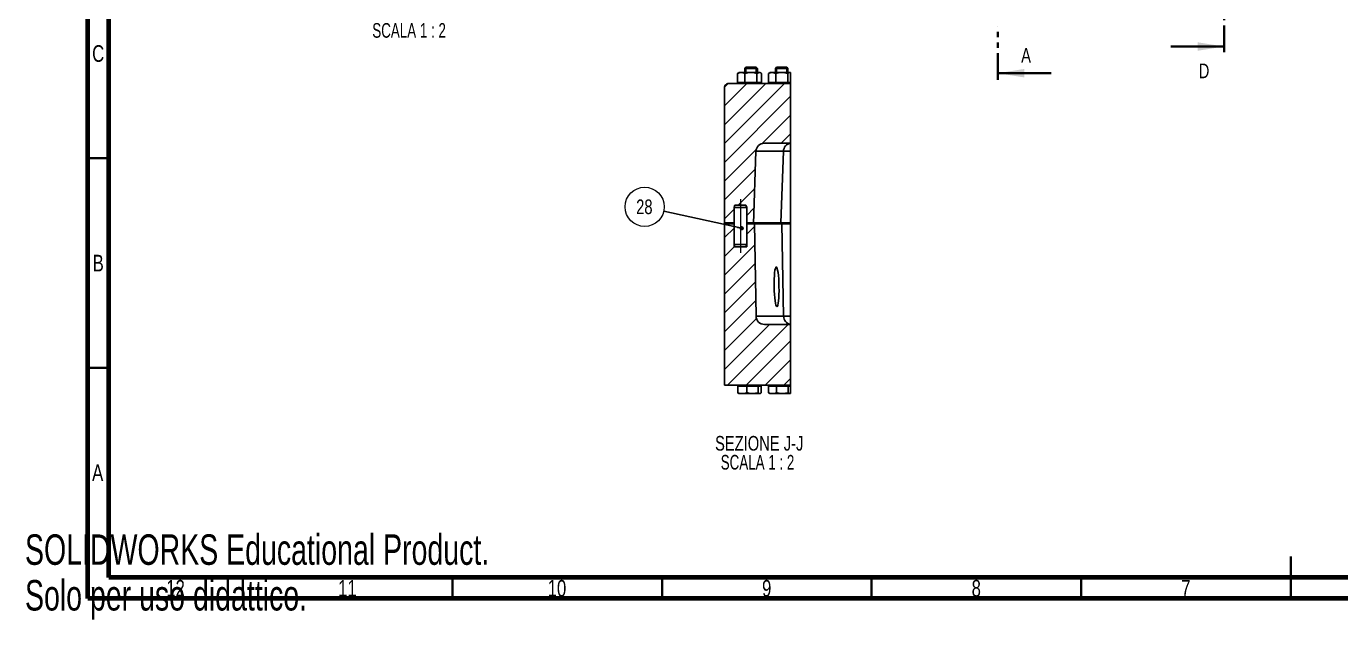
# Model space of a CAD drawing. Header units: millimetres. Extents: x 0 to 589, y 0 to 415.
# Drawn here: x 0.3 to 313.9, y -0.1 to 141.5 of the extents above; entities that cross this region are included whole.
import ezdxf

# ---------------------------------------------------------------- set-up
doc = ezdxf.new("R2010")
doc.units = ezdxf.units.MM
doc.linetypes.add('CENTERX2', pattern=[20.32, 12.7, -2.54, 2.54, -2.54])
doc.linetypes.add('PHANTOM', pattern=[12.7, 6.35, -1.27, 1.27, -1.27, 1.27, -1.27])
doc.styles.add('SLDTEXTSTYLE0', font='TXT', dxfattribs={"width": 0.75})
doc.styles.add('SLDTEXTSTYLE2', font='TXT', dxfattribs={"width": 0.681818})
doc.styles.add('SLDTEXTSTYLE3', font='TXT', dxfattribs={"width": 0.7})
doc.dimstyles.new('SLDDIMSTYLE0', dxfattribs={"dimtxt": 0.18, "dimasz": 1.016, "dimexe": 0, "dimexo": 0.0625, "dimgap": 0, "dimtad": 0, "dimtih": 1, "dimtoh": 1, "dimdec": 0, "dimrnd": 1e-09, "dimzin": 0, "dimdsep": 46, "dimtxsty": 'Standard', "dimblk1": 'DOT', "dimblk2": 'DOT', "dimsah": 1, "dimcen": 0.09, "dimadec": 0, "dimazin": 0, "dimtfac": 1.016, "dimtdec": 0, "dimtofl": 0, "dimtmove": 0, "dimatfit": 3, "dimldrblk": 'DOT', "dimfxl": 1, "dimfrac": 2, "dimtolj": 1, "dimtzin": 0, "dimarcsym": 0})

# ---------------------------------------------------------------- blocks, each defined once
blk = doc.blocks.new('SW_NOTE_0_2')
at = {"color": 0, "linetype": 'Continuous', "lineweight": 0, "char_height": 3.5, "attachment_point": 2}
for s, insert, style in [('SEZIONE A-A', (13.67, 4.51), 'SLDTEXTSTYLE0'), ('SCALA 1 : 2', (13.49, -0.01), 'SLDTEXTSTYLE2')]:
    blk.add_mtext(s, dxfattribs=dict(at, insert=insert, style=style))
blk = doc.blocks.new('SW_NOTE_0_3')
at = {"color": 0, "linetype": 'Continuous', "lineweight": 0}
blk.add_circle((-4.57, 1.01), 4.68, dxfattribs=at)
at = {"color": 0, "linetype": 'Continuous', "lineweight": 0, "insert": (-4.64, 2.77), "char_height": 3.5, "attachment_point": 2, "style": 'SLDTEXTSTYLE0'}
blk.add_mtext('28', dxfattribs=at)
blk = doc.blocks.new('_Dot')
at = {"color": 0, "linetype": 'ByBlock', "lineweight": -2}
blk.add_line((-0.5, 0), (-1, 0), dxfattribs=at)
at = {"color": 0, "linetype": 'ByBlock', "const_width": 0.5}
blk.add_lwpolyline([(-0.25, 0, 1), (0.25, 0, 1)], format="xyb", close=True, dxfattribs=at)
blk = doc.blocks.new('SW_HATCH_2')
at = {"color": 0, "linetype": 'Continuous', "lineweight": 18}
for p, q in [((-1.43, 70.41), (-15.76, 56.08)), ((-5.92, 70.41), (-15.76, 60.57)), ((-10.41, 70.41), (-15.76, 65.06)), ((-14.92, 70.4), (-15.75, 69.56)), ((0, 67.35), (-15.76, 51.59)), ((0, 62.86), (-6.77, 56.09)), ((0, 58.37), (-2.21, 56.16)), ((-8.21, 54.65), (-15.76, 47.1)), ((-8.42, 49.95), (-15.76, 42.61)), ((-8.59, 45.29), (-12.47, 41.41)), ((-13.48, 40.4), (-15.76, 38.12)), ((-8.75, 40.64), (-10.48, 38.91)), ((-13.48, 35.91), (-15.76, 33.63)), ((-8.62, 36.28), (-10.48, 34.42)), ((-8.54, 31.87), (-15.76, 24.65)), ((-13.48, 31.42), (-15.76, 29.14)), ((-8.46, 27.46), (-15.76, 20.16)), ((-8.38, 23.05), (-15.76, 15.67)), ((-8.31, 18.63), (-15.76, 11.18)), ((-8.15, 14.3), (-15.76, 6.69)), ((-5.05, 12.91), (-15.76, 2.2)), ((-0.56, 12.91), (-15.06, -1.59)), ((0, 8.98), (-10.57, -1.59)), ((0, 4.49), (-6.08, -1.59)), ((0, 0), (-1.59, -1.59))]:
    blk.add_line(p, q, dxfattribs=at)
blk = doc.blocks.new('SW_NOTE_0_60')
at = {"color": 0, "linetype": 'Continuous', "lineweight": 0, "char_height": 3.5, "attachment_point": 2}
for s, insert, style in [('SEZIONE J-J', (12.69, 4.51), 'SLDTEXTSTYLE0'), ('SCALA 1 : 2', (12.29, -0.01), 'SLDTEXTSTYLE2')]:
    blk.add_mtext(s, dxfattribs=dict(at, insert=insert, style=style))

msp = doc.modelspace()

# ---------------------------------------------------------------- linework, layer by layer
at = {"color": 7, "linetype": 'Continuous', "lineweight": 70}
for p, q in [((15, 5), (15, 415)), ((20, 10), (20, 410)), ((584, 10), (20, 10)), ((589, 5), (15, 5))]:
    msp.add_line(p, q, dxfattribs=at)
at = {"color": 7, "linetype": 'PHANTOM', "lineweight": 35}
for p, q in [((286.1, 281.36), (286.1, 134.66)), ((232.1, 128.71), (232.1, 141.42))]:
    msp.add_line(p, q, dxfattribs=at)
at = {"color": 7, "linetype": 'Continuous', "lineweight": 35}
for p, q in [((273.4, 136.66), (286.1, 136.66)), ((244.8, 130.3), (232.1, 130.3)), ((20, 110), (15, 110)), ((20, 60), (15, 60)), ((302, 5), (302, 15)), ((52, 10), (52, 5)), ((102, 10), (102, 5)), ((152, 10), (152, 5)), ((202, 10), (202, 5)), ((252, 10), (252, 5)), ((302, 10), (302, 5))]:
    msp.add_line(p, q, dxfattribs=at)
at = {"color": 7, "linetype": 'Continuous', "lineweight": 25}
for p, q in [((170.02, 128.1), (170.02, 130.23)), ((170.38, 130.45), (170.17, 130.33)), ((170.89, 130.45), (170.38, 130.45)), ((173.2, 130.45), (170.89, 130.45)), ((172.01, 131.71), (171.73, 131.43)), ((171.77, 128.1), (171.77, 130.23)), ((174.17, 131.71), (172.01, 131.71)), ((175.19, 130.45), (173.2, 130.45)), ((174.45, 131.71), (174.17, 131.71)), ((174.73, 131.43), (174.45, 131.71)), ((174.63, 128.1), (174.63, 130.23)), ((175.19, 130.45), (175.38, 130.45)), ((175.58, 130.33), (175.38, 130.45)), ((175.74, 128.1), (175.74, 130.23)), ((177.52, 130.31), (177.36, 130.23)), ((177.36, 128.1), (177.36, 130.23)), ((177.72, 130.45), (177.51, 130.33)), ((177.72, 130.45), (178.23, 130.45)), ((180.54, 130.45), (178.23, 130.45)), ((179.3, 131.71), (179.02, 131.43)), ((179.11, 128.1), (179.11, 130.23)), ((181.46, 131.71), (179.3, 131.71)), ((182.53, 130.45), (180.54, 130.45)), ((181.75, 131.71), (181.46, 131.71)), ((182.02, 131.43), (181.75, 131.71)), ((181.97, 128.1), (181.97, 130.23)), ((182.66, 130.44), (182.53, 130.45)), ((182.66, 130.45), (182.53, 130.45)), ((182.66, 128.1), (182.66, 130.44)), ((166.9, 126.85), (166.9, 94.35)), ((182.66, 127.85), (167.91, 127.85)), ((170.02, 128.1), (170.89, 128.1)), ((170.38, 128.1), (170.38, 127.85)), ((170.89, 128.1), (171.77, 128.1)), ((171.77, 128.1), (173.2, 128.1)), ((173.2, 128.1), (174.63, 128.1)), ((175.19, 128.1), (174.63, 128.1)), ((175.74, 128.1), (175.19, 128.1)), ((175.38, 127.85), (175.38, 128.1)), ((177.36, 128.1), (178.23, 128.1)), ((177.72, 128.1), (177.72, 127.85)), ((178.23, 128.1), (179.11, 128.1)), ((179.11, 128.1), (180.54, 128.1)), ((180.54, 128.1), (181.97, 128.1)), ((181.97, 128.1), (182.53, 128.1)), ((182.53, 128.1), (182.66, 128.1)), ((182.66, 128.1), (182.66, 127.85)), ((182.66, 113.6), (182.66, 127.85)), ((182.66, 113.6), (176.4, 113.6)), ((182.66, 113.6), (182.66, 113.58)), ((173.78, 94.35), (174.39, 111.67)), ((180.94, 111.67), (174.39, 111.67)), ((182.66, 111.67), (180.94, 111.67)), ((169.34, 98.85), (169.18, 98.25)), ((169.18, 98.25), (169.18, 89.45)), ((172.18, 98.25), (169.18, 98.25)), ((172.02, 98.85), (169.34, 98.85)), ((172.18, 98.25), (172.02, 98.85)), ((172.18, 89.45), (172.18, 98.25)), ((166.9, 94.6), (166.9, 94.35)), ((166.9, 94.6), (169.18, 94.6)), ((169.18, 94.35), (166.9, 94.35)), ((166.9, 94.35), (166.9, 55.85)), ((169.18, 94.35), (169.18, 94.6)), ((169.18, 88.85), (169.18, 94.35)), ((172.18, 94.6), (172.18, 94.35)), ((172.18, 94.6), (174.46, 94.6)), ((174.46, 94.35), (172.18, 94.35)), ((172.18, 94.35), (173.78, 94.35)), ((172.18, 94.35), (172.18, 88.85)), ((172.18, 94.35), (174.04, 94.35)), ((174.42, 72.31), (174.04, 94.35)), ((181, 94.6), (174.46, 94.6)), ((174.46, 94.35), (174.46, 94.6)), ((181, 94.35), (174.46, 94.35)), ((180.97, 72.31), (180.59, 94.35)), ((181, 94.35), (181, 94.6)), ((181, 94.6), (182.66, 94.6)), ((182.66, 94.35), (181, 94.35)), ((182.66, 94.6), (182.66, 94.35)), ((169.18, 89.45), (169.34, 88.85)), ((172.18, 89.45), (169.18, 89.45)), ((169.18, 88.85), (169.34, 88.85)), ((172.02, 88.85), (169.34, 88.85)), ((172.02, 88.85), (172.18, 89.45)), ((172.02, 88.85), (172.18, 88.85)), ((174.42, 72.31), (180.97, 72.31)), ((180.97, 72.31), (182.66, 72.31)), ((176.44, 70.35), (182.66, 70.35)), ((182.66, 70.37), (182.66, 70.35)), ((182.66, 55.85), (182.66, 70.35)), ((166.9, 55.85), (182.66, 55.85)), ((170.11, 55.6), (170.11, 54.07)), ((170.11, 55.6), (171.15, 55.6)), ((170.3, 53.89), (170.38, 53.85)), ((170.38, 55.85), (170.38, 55.6)), ((170.38, 53.85), (171.15, 53.85)), ((171.15, 55.6), (172.19, 55.6)), ((173.57, 53.85), (171.15, 53.85)), ((172.19, 55.6), (172.19, 54.07)), ((172.19, 55.6), (173.57, 55.6)), ((173.57, 55.6), (174.96, 55.6)), ((173.57, 53.85), (175.31, 53.85)), ((174.96, 55.6), (174.96, 54.07)), ((174.96, 55.6), (175.31, 55.6)), ((175.31, 55.6), (175.65, 55.6)), ((175.31, 53.85), (175.38, 53.85)), ((175.38, 55.6), (175.38, 55.85)), ((175.38, 53.85), (175.46, 53.89)), ((175.65, 55.6), (175.65, 54.07)), ((177.38, 55.6), (177.38, 54.07)), ((177.38, 55.6), (178.33, 55.6)), ((177.38, 54.07), (177.57, 53.94)), ((177.57, 53.93), (177.72, 53.85)), ((177.72, 55.85), (177.72, 55.6)), ((177.72, 53.85), (178.33, 53.85)), ((178.33, 55.6), (179.28, 55.6)), ((180.7, 53.85), (178.33, 53.85)), ((179.28, 55.6), (179.28, 54.07)), ((179.28, 55.6), (180.7, 55.6)), ((180.7, 55.6), (182.11, 55.6)), ((180.7, 53.85), (182.58, 53.85)), ((182.11, 55.6), (182.11, 54.07)), ((182.11, 55.6), (182.58, 55.6)), ((182.58, 55.6), (182.66, 55.6)), ((182.66, 53.86), (182.58, 53.85)), ((182.58, 53.85), (182.66, 53.85)), ((182.66, 55.6), (182.66, 55.85)), ((182.66, 55.6), (182.66, 53.86)), ((182.66, 53.85), (182.66, 53.86))]:
    msp.add_line(p, q, dxfattribs=at)
for p, q in [((174.73, 131.43), (171.73, 131.43)), ((171.73, 131.43), (171.73, 130.45)), ((172.01, 131.71), (172.01, 130.45)), ((174.45, 131.71), (174.45, 130.45)), ((174.73, 131.43), (174.73, 130.45)), ((182.02, 131.43), (179.02, 131.43)), ((179.02, 131.43), (179.02, 130.45)), ((179.3, 131.71), (179.3, 130.45)), ((181.75, 131.71), (181.75, 130.45)), ((182.02, 131.43), (182.02, 130.45))]:
    msp.add_line(p, q)
at = {"color": 8, "linetype": 'Continuous', "lineweight": 25}
msp.add_line((180.35, 94.6), (180.94, 111.67), dxfattribs=at)
at = {"color": 7, "linetype": 'CENTERX2', "lineweight": 18, "ltscale": 2.5}
msp.add_line((170.68, 100.25), (170.68, 87.45), dxfattribs=at)
at = {"color": 7, "linetype": 'Continuous', "lineweight": 25}
for centre, radius, start, end in [((182.93, 111.61), 1.99, 97.7029, 178.1837), ((182.97, 72.34), 2, 180.8261, 261.305)]:
    msp.add_arc(centre, radius, start, end, dxfattribs=at)
for centre, major_axis, start_param, end_param in [((167.91, 126.85), (1.01, 0), 1.570796, 3.141593), ((176.4, 111.6), (2.01, 0), 1.570796, 3.106686), ((176.44, 72.35), (2.01, 0), 3.159046, 4.712389)]:
    msp.add_ellipse(centre, major_axis=major_axis, ratio=0.992684, start_param=start_param, end_param=end_param, dxfattribs=at)
msp.add_ellipse((179.32, 79.35), major_axis=(-0.08, 4.75), ratio=0.120707, dxfattribs=at)
for points, knots in [([(170.89, 130.45), (170.87, 130.45), (170.72, 130.45), (170.42, 130.4), (170.15, 130.28), (170.02, 130.23)], [0, 0, 0, 0, 0.0700627, 0.5307704, 1, 1, 1, 1]), ([(170.02, 130.23), (170.06, 130.27), (170.11, 130.31), (170.17, 130.33), (170.17, 130.33)], [0, 0, 0, 0, 0.88307, 1, 1, 1, 1]), ([(171.77, 130.23), (171.63, 130.29), (171.34, 130.41), (171.04, 130.44), (170.89, 130.45)], [0, 0, 0, 0, 0.495458, 1, 1, 1, 1]), ([(173.2, 130.45), (173.17, 130.45), (172.91, 130.45), (172.43, 130.4), (171.99, 130.28), (171.77, 130.23)], [0, 0, 0, 0, 0.070063, 0.53077, 1, 1, 1, 1]), ([(174.63, 130.23), (174.4, 130.29), (173.93, 130.41), (173.45, 130.44), (173.2, 130.45)], [0, 0, 0, 0, 0.495458, 1, 1, 1, 1]), ([(174.63, 130.23), (174.68, 130.26), (174.86, 130.39), (175.05, 130.42), (175.19, 130.45)], [0, 0, 0, 0, 0.257551, 1, 1, 1, 1]), ([(175.19, 130.45), (175.24, 130.45), (175.42, 130.43), (175.61, 130.31), (175.74, 130.23)], [0, 0, 0, 0, 0.268634, 1, 1, 1, 1]), ([(178.23, 130.45), (178.21, 130.45), (178.06, 130.45), (177.76, 130.4), (177.49, 130.28), (177.36, 130.23)], [0, 0, 0, 0, 0.070063, 0.53077, 1, 1, 1, 1]), ([(179.11, 130.23), (178.97, 130.29), (178.68, 130.41), (178.38, 130.44), (178.23, 130.45)], [0, 0, 0, 0, 0.495458, 1, 1, 1, 1]), ([(180.54, 130.45), (180.51, 130.45), (180.25, 130.45), (179.77, 130.4), (179.33, 130.28), (179.11, 130.23)], [0, 0, 0, 0, 0.070063, 0.53077, 1, 1, 1, 1]), ([(181.97, 130.23), (181.74, 130.29), (181.27, 130.41), (180.79, 130.44), (180.54, 130.45)], [0, 0, 0, 0, 0.495458, 1, 1, 1, 1]), ([(182.53, 130.45), (182.48, 130.45), (182.29, 130.43), (182.11, 130.31), (181.97, 130.23)], [0, 0, 0, 0, 0.268634, 1, 1, 1, 1]), ([(182.66, 130.44), (182.66, 130.44), (182.66, 130.44), (182.66, 130.45), (182.66, 130.45)], [0, 0, 0, 0, 0.80496, 1, 1, 1, 1]), ([(182.66, 113.51), (182.66, 113.48), (182.66, 113.43), (182.66, 113.28), (182.66, 113.07), (182.66, 112.82), (182.66, 112.46), (182.66, 112.05), (182.66, 111.77), (182.66, 111.67)], [0, 0, 0, 0, 0.18937, 0.391127, 0.518638, 0.645856, 0.785091, 0.925637, 1, 1, 1, 1]), ([(182.66, 111.67), (182.66, 110.99), (182.66, 105.32), (182.66, 99.64), (182.66, 94.64)], [0, 0, 0, 0, 0.119293, 1, 1, 1, 1]), ([(182.66, 94.35), (182.66, 93.4), (182.66, 86.06), (182.66, 78.71), (182.66, 72.31)], [0, 0, 0, 0, 0.128912, 1, 1, 1, 1]), ([(182.66, 72.31), (182.66, 72.28), (182.66, 72.12), (182.66, 71.8), (182.66, 71.45), (182.66, 71.18), (182.66, 70.94), (182.66, 70.7), (182.66, 70.52), (182.66, 70.47), (182.66, 70.44)], [0, 0, 0, 0, 0.024628, 0.120617, 0.245555, 0.337003, 0.428639, 0.595287, 0.818624, 1, 1, 1, 1]), ([(171.15, 53.85), (171.12, 53.85), (170.94, 53.85), (170.58, 53.9), (170.27, 54.02), (170.11, 54.07)], [0, 0, 0, 0, 0.070063, 0.53077, 1, 1, 1, 1]), ([(170.11, 54.07), (170.16, 54), (170.23, 53.92), (170.29, 53.9), (170.3, 53.9)], [0, 0, 0, 0, 0.856837, 1, 1, 1, 1]), ([(172.19, 54.07), (172.02, 54.01), (171.68, 53.88), (171.33, 53.86), (171.15, 53.85)], [0, 0, 0, 0, 0.495458, 1, 1, 1, 1]), ([(173.57, 53.85), (173.47, 53.85), (173.18, 53.86), (172.71, 53.93), (172.36, 54.02), (172.19, 54.07)], [0, 0, 0, 0, 0.231617, 0.613632, 1, 1, 1, 1]), ([(174.96, 54.07), (174.87, 54.05), (174.59, 53.97), (174.13, 53.87), (173.76, 53.86), (173.57, 53.85)], [0, 0, 0, 0, 0.210705, 0.602745, 1, 1, 1, 1]), ([(175.31, 53.85), (175.3, 53.85), (175.24, 53.85), (175.12, 53.9), (175.01, 54.02), (174.96, 54.07)], [0, 0, 0, 0, 0.070063, 0.53077, 1, 1, 1, 1]), ([(175.65, 54.07), (175.59, 54.01), (175.48, 53.88), (175.36, 53.86), (175.31, 53.85)], [0, 0, 0, 0, 0.495458, 1, 1, 1, 1]), ([(178.33, 53.85), (178.31, 53.85), (178.14, 53.85), (177.82, 53.9), (177.53, 54.02), (177.38, 54.07)], [0, 0, 0, 0, 0.070063, 0.53077, 1, 1, 1, 1]), ([(179.28, 54.07), (179.13, 54.01), (178.82, 53.88), (178.49, 53.86), (178.33, 53.85)], [0, 0, 0, 0, 0.495458, 1, 1, 1, 1]), ([(180.7, 53.85), (180.59, 53.85), (180.29, 53.86), (179.81, 53.93), (179.46, 54.02), (179.28, 54.07)], [0, 0, 0, 0, 0.231617, 0.613632, 1, 1, 1, 1]), ([(182.11, 54.07), (182.02, 54.05), (181.74, 53.97), (181.27, 53.87), (180.89, 53.86), (180.7, 53.85)], [0, 0, 0, 0, 0.210705, 0.602745, 1, 1, 1, 1]), ([(182.58, 53.85), (182.57, 53.85), (182.49, 53.85), (182.33, 53.9), (182.19, 54.02), (182.11, 54.07)], [0, 0, 0, 0, 0.070063, 0.53077, 1, 1, 1, 1])]:
    msp.add_open_spline(points, degree=3, knots=knots, dxfattribs=at)
at = {"color": 7, "linetype": 'Continuous', "lineweight": 35}
for points in [[(286.1, 136.66), (279.75, 137.68), (279.75, 135.65)], [(232.1, 130.3), (238.45, 129.28), (238.45, 131.32)]]:
    msp.add_solid(points, dxfattribs=at)

# ---------------------------------------------------------------- block references
at = {"color": 7, "linetype": 'Continuous', "lineweight": 0}
for name, p in [('SW_NOTE_0_2', (78.15, 142.27)), ('SW_NOTE_0_3', (152.41, 97.4)), ('SW_NOTE_0_60', (162.48, 39.24))]:
    msp.add_blockref(name, p, dxfattribs=at)
at = {"color": 7, "linetype": 'Continuous', "lineweight": 18}
msp.add_blockref('SW_HATCH_2', (182.66, 57.44), dxfattribs=at)

# ---------------------------------------------------------------- texts
at = {"color": 7, "linetype": 'Continuous', "lineweight": 0, "attachment_point": 2, "style": 'SLDTEXTSTYLE0'}
for s, insert, char_height in [('C', (17.46, 136.98), 3.97), ('B', (17.47, 86.98), 3.97), ('A', (17.34, 36.98), 3.97), ('12', (35.92, 9.39), 3.969), ('10', (126.92, 9.39), 3.969), ('9', (176.96, 9.39), 3.97), ('8', (226.96, 9.39), 3.97), ('11', (76.92, 9.39), 3.969), ('7', (276.96, 9.39), 3.97)]:
    msp.add_mtext(s, dxfattribs=dict(at, insert=insert, char_height=char_height))
at = {"color": 7, "linetype": 'Continuous', "attachment_point": 1}
for s, insert, char_height, style in [('A', (237.67, 136.3), 3.5, 'SLDTEXTSTYLE0'), ('D', (280.03, 132.6), 3.5, 'SLDTEXTSTYLE0'), ('SOLIDWORKS Educational Product.', (0, 20.27), 7.266, 'SLDTEXTSTYLE3'), ('Solo per uso didattico.', (0, 9.37), 7.266, 'SLDTEXTSTYLE3')]:
    msp.add_mtext(s, dxfattribs=dict(at, insert=insert, char_height=char_height, style=style))

# ---------------------------------------------------------------- leaders
at = {"color": 7, "linetype": 'Continuous', "lineweight": 0}
msp.add_leader([(171, 93.3), (152.41, 97.4)], dimstyle='SLDDIMSTYLE0', dxfattribs=at)

doc.saveas('drawing.dxf')
